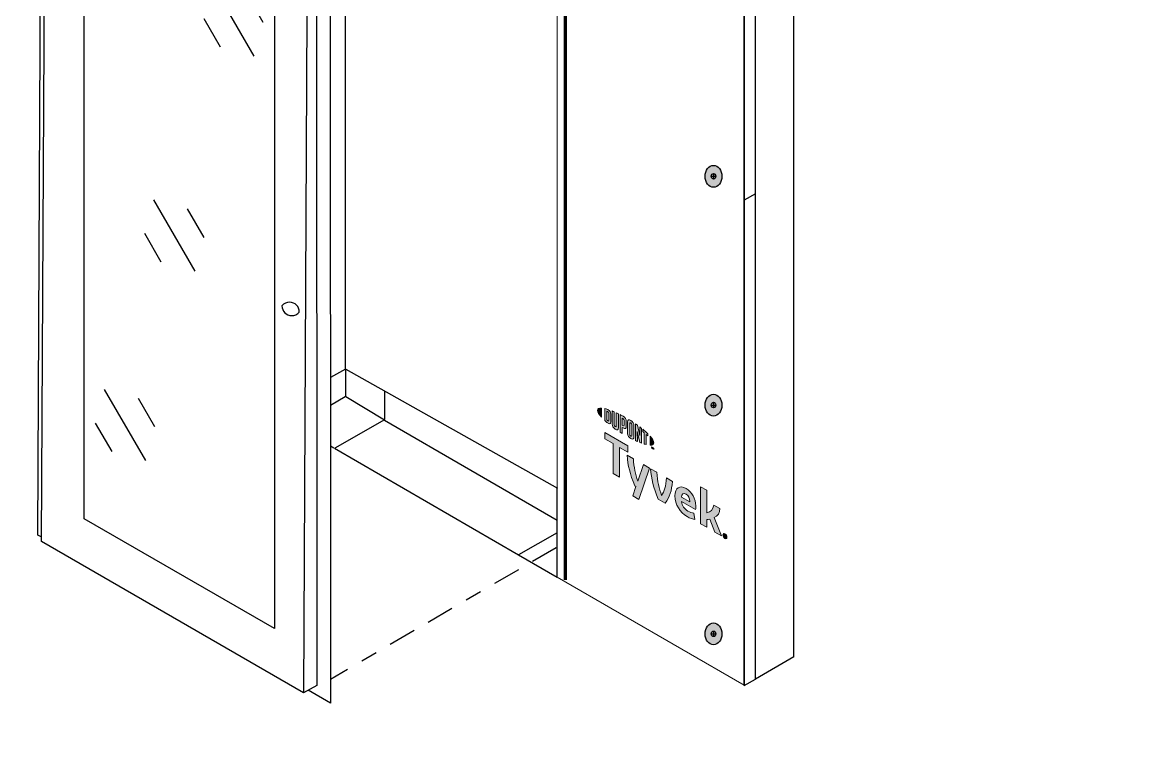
# Model space of a CAD drawing. Header units: inches. Extents: x -26 to 76, y -15 to 22.
# Drawn here: x -14.71 to -7.91, y 3.5 to 7.84 of the extents above; entities that cross this region are included whole.
import ezdxf

# ---------------------------------------------------------------- set-up
doc = ezdxf.new("R2010")
doc.units = ezdxf.units.IN
doc.header["$MEASUREMENT"] = 0
doc.linetypes.add('AI-Linetype-30', pattern=[0.541667, 0.166667, -0.041667, 0.166667, -0.041667, 0.083333, -0.041667])
for name, color, linetype, lineweight in [('.ATI-DETAIL', 7, 'Continuous', 0), ('G-ANNO-TTLB', 7, 'Continuous', 0), ('LOGOS', 7, 'Continuous', 0), ('TYVEK', 7, 'Continuous', 0)]:
    doc.layers.add(name, color=color, linetype=linetype, lineweight=lineweight)

# ---------------------------------------------------------------- blocks, each defined once
blk = doc.blocks.new('Block_88')
at = {"layer": 'TYVEK', "color": 2, "lineweight": 18, "true_color": 0xffff00}
for points in [[(-13.0516, 10.0892)], [(-13.0516, 5.9137)]]:
    blk.add_lwpolyline(points, dxfattribs=at)
blk = doc.blocks.new('Block_89')
at = {"layer": 'TYVEK', "color": 1, "lineweight": 25, "true_color": 0xff0000}
for points in [[(-12.8922, 5.4796)], [(-12.8183, 5.2518)]]:
    blk.add_lwpolyline(points, dxfattribs=at)
blk = doc.blocks.new('Block_91')
at = {"layer": 'TYVEK', "true_color": 0x003b71, "transparency": 33554687}
h = blk.add_hatch(color=156, dxfattribs=at)
h.dxf.hatch_style = 2
edge = h.paths.add_edge_path()
edge.add_ellipse((-10.5137, 9.5484), major_axis=(0, 0.0664), ratio=0.766948, start_angle=0, end_angle=360)
at = {"layer": 'TYVEK', "color": 252, "lineweight": 25, "true_color": 0x848484}
for p, q in [((-10.5272, 9.5488), (-10.5002, 9.5488)), ((-10.5137, 9.5659), (-10.5137, 9.5316))]:
    blk.add_line(p, q, dxfattribs=at)
at = {"layer": 'TYVEK', "color": 18, "lineweight": 25, "true_color": 0x000000}
blk.add_ellipse((-10.5137, 9.5484), major_axis=(0, 0.0664), ratio=0.766948, dxfattribs=at)
at = {"layer": 'TYVEK', "color": 252, "lineweight": 25, "true_color": 0x848484}
blk.add_ellipse((-10.5137, 9.5488), major_axis=(0, 0.0171), ratio=0.788846, dxfattribs=at)
blk = doc.blocks.new('Block_92')
at = {"layer": 'TYVEK', "true_color": 0x003b71, "transparency": 33554687}
h = blk.add_hatch(color=156, dxfattribs=at)
h.dxf.hatch_style = 2
edge = h.paths.add_edge_path()
edge.add_spline(control_points=[(-11.518, 10.1611), (-11.518, 10.1468), (-11.5215, 10.1334), (-11.5273, 10.1226), (-11.5273, 10.1226), (-11.5659, 10.1447), (-11.5659, 10.1447), (-11.5659, 10.1447), (-11.569, 10.1465), (-11.569, 10.1465), (-11.569, 10.1465), (-11.5806, 10.1532), (-11.5806, 10.1532), (-11.5806, 10.1532), (-11.6187, 10.175), (-11.6187, 10.175), (-11.6138, 10.205), (-11.5934, 10.2275), (-11.569, 10.2275), (-11.5408, 10.2275), (-11.518, 10.1977), (-11.518, 10.1611)], knot_values=[0, 0, 0, 0, 1, 1, 1, 2, 2, 2, 3, 3, 3, 4, 4, 4, 5, 5, 5, 6, 6, 6, 7, 7, 7, 7], degree=3, periodic=0)
at = {"layer": 'TYVEK', "color": 252, "lineweight": 25, "true_color": 0x848484}
blk.add_line((-11.5824, 10.1614), (-11.5554, 10.1614), dxfattribs=at)
blk.add_lwpolyline([(-11.569, 10.1786), (-11.569, 10.1615), (-11.569, 10.1465)], dxfattribs=at)
at = {"layer": 'TYVEK', "color": 18, "lineweight": 25, "true_color": 0x000000}
blk.add_open_spline([(-11.518, 10.1611), (-11.518, 10.1468), (-11.5215, 10.1334), (-11.5273, 10.1226), (-11.5273, 10.1226), (-11.5659, 10.1447), (-11.5659, 10.1447), (-11.5659, 10.1447), (-11.569, 10.1465), (-11.569, 10.1465), (-11.569, 10.1465), (-11.5806, 10.1532), (-11.5806, 10.1532), (-11.5806, 10.1532), (-11.6187, 10.175), (-11.6187, 10.175), (-11.6138, 10.205), (-11.5934, 10.2275), (-11.569, 10.2275), (-11.5408, 10.2275), (-11.518, 10.1977), (-11.518, 10.1611)], degree=3, knots=[0, 0, 0, 0, 1, 1, 1, 2, 2, 2, 3, 3, 3, 4, 4, 4, 5, 5, 5, 6, 6, 6, 7, 7, 7, 7], dxfattribs=at)
at = {"layer": 'TYVEK', "color": 252, "lineweight": 25, "true_color": 0x848484}
blk.add_open_spline([(-11.5553, 10.1615), (-11.5553, 10.1533), (-11.5599, 10.1465), (-11.5659, 10.1447), (-11.5659, 10.1447), (-11.569, 10.1465), (-11.569, 10.1465), (-11.569, 10.1465), (-11.5806, 10.1532), (-11.5806, 10.1532), (-11.5819, 10.1557), (-11.5824, 10.1584), (-11.5824, 10.1615), (-11.5824, 10.1709), (-11.5763, 10.1786), (-11.569, 10.1786), (-11.5615, 10.1786), (-11.5553, 10.1709), (-11.5553, 10.1615)], degree=3, knots=[0, 0, 0, 0, 1, 1, 1, 2, 2, 2, 3, 3, 3, 4, 4, 4, 5, 5, 5, 6, 6, 6, 6], dxfattribs=at)
blk = doc.blocks.new('Block_93')
at = {"layer": 'TYVEK', "true_color": 0x003b71, "transparency": 33554687}
h = blk.add_hatch(color=156, dxfattribs=at)
h.dxf.hatch_style = 2
edge = h.paths.add_edge_path()
edge.add_ellipse((-12.8201, 10.9096), major_axis=(0, 0.0664), ratio=0.766948, start_angle=0, end_angle=360)
at = {"layer": 'TYVEK', "color": 252, "lineweight": 25, "true_color": 0x848484}
for p, q in [((-12.8336, 10.91), (-12.8066, 10.91)), ((-12.8201, 10.9272), (-12.8201, 10.8929))]:
    blk.add_line(p, q, dxfattribs=at)
at = {"layer": 'TYVEK', "color": 18, "lineweight": 25, "true_color": 0x000000}
blk.add_ellipse((-12.8201, 10.9096), major_axis=(0, 0.0664), ratio=0.766948, dxfattribs=at)
at = {"layer": 'TYVEK', "color": 252, "lineweight": 25, "true_color": 0x848484}
blk.add_ellipse((-12.8201, 10.91), major_axis=(0, 0.0171), ratio=0.788846, dxfattribs=at)
blk = doc.blocks.new('Block_94')
at = {"layer": 'TYVEK', "true_color": 0x003b71, "transparency": 33554687}
h = blk.add_hatch(color=156, dxfattribs=at)
h.dxf.hatch_style = 2
edge = h.paths.add_edge_path()
edge.add_ellipse((-13.935, 11.5215), major_axis=(0, 0.0664), ratio=0.766948, start_angle=0, end_angle=360)
at = {"layer": 'TYVEK', "color": 252, "lineweight": 25, "true_color": 0x848484}
for p, q in [((-13.9485, 11.5219), (-13.9214, 11.5219)), ((-13.935, 11.539), (-13.935, 11.5048))]:
    blk.add_line(p, q, dxfattribs=at)
at = {"layer": 'TYVEK', "color": 18, "lineweight": 25, "true_color": 0x000000}
blk.add_ellipse((-13.935, 11.5215), major_axis=(0, 0.0664), ratio=0.766948, dxfattribs=at)
at = {"layer": 'TYVEK', "color": 252, "lineweight": 25, "true_color": 0x848484}
blk.add_ellipse((-13.935, 11.5219), major_axis=(0, 0.0171), ratio=0.788846, dxfattribs=at)
blk = doc.blocks.new('Block_95')
at = {"layer": 'TYVEK', "true_color": 0x003b71, "transparency": 33554687}
h = blk.add_hatch(color=156, dxfattribs=at)
h.dxf.hatch_style = 2
edge = h.paths.add_edge_path()
edge.add_ellipse((-13.935, 10.1606), major_axis=(0, 0.0664), ratio=0.766948, start_angle=0, end_angle=360)
at = {"layer": 'TYVEK', "color": 252, "lineweight": 25, "true_color": 0x848484}
for p, q in [((-13.9485, 10.161), (-13.9214, 10.161)), ((-13.935, 10.1782), (-13.935, 10.1439))]:
    blk.add_line(p, q, dxfattribs=at)
at = {"layer": 'TYVEK', "color": 18, "lineweight": 25, "true_color": 0x000000}
blk.add_ellipse((-13.935, 10.1606), major_axis=(0, 0.0664), ratio=0.766948, dxfattribs=at)
at = {"layer": 'TYVEK', "color": 252, "lineweight": 25, "true_color": 0x848484}
blk.add_ellipse((-13.935, 10.161), major_axis=(0, 0.0171), ratio=0.788846, dxfattribs=at)
blk = doc.blocks.new('Block_96')
at = {"layer": 'TYVEK', "true_color": 0x003b71, "transparency": 33554687}
h = blk.add_hatch(color=156, dxfattribs=at)
h.dxf.hatch_style = 2
edge = h.paths.add_edge_path()
edge.add_ellipse((-10.5137, 4.1217), major_axis=(0, 0.0664), ratio=0.766948, start_angle=0, end_angle=360)
at = {"layer": 'TYVEK', "color": 252, "lineweight": 25, "true_color": 0x848484}
for p, q in [((-10.5272, 4.1221), (-10.5002, 4.1221)), ((-10.5137, 4.1392), (-10.5137, 4.105))]:
    blk.add_line(p, q, dxfattribs=at)
at = {"layer": 'TYVEK', "color": 18, "lineweight": 25, "true_color": 0x000000}
blk.add_ellipse((-10.5137, 4.1217), major_axis=(0, 0.0664), ratio=0.766948, dxfattribs=at)
at = {"layer": 'TYVEK', "color": 252, "lineweight": 25, "true_color": 0x848484}
blk.add_ellipse((-10.5137, 4.1221), major_axis=(0, 0.0171), ratio=0.788846, dxfattribs=at)
blk = doc.blocks.new('Block_97')
at = {"layer": 'TYVEK', "true_color": 0x003b71, "transparency": 33554687}
h = blk.add_hatch(color=156, dxfattribs=at)
h.dxf.hatch_style = 2
edge = h.paths.add_edge_path()
edge.add_ellipse((-10.5137, 6.9014), major_axis=(0, 0.0664), ratio=0.766948, start_angle=0, end_angle=360)
at = {"layer": 'TYVEK', "color": 252, "lineweight": 25, "true_color": 0x848484}
for p, q in [((-10.5272, 6.9018), (-10.5002, 6.9018)), ((-10.5137, 6.919), (-10.5137, 6.8847))]:
    blk.add_line(p, q, dxfattribs=at)
at = {"layer": 'TYVEK', "color": 18, "lineweight": 25, "true_color": 0x000000}
blk.add_ellipse((-10.5137, 6.9014), major_axis=(0, 0.0664), ratio=0.766948, dxfattribs=at)
at = {"layer": 'TYVEK', "color": 252, "lineweight": 25, "true_color": 0x848484}
blk.add_ellipse((-10.5137, 6.9018), major_axis=(0, 0.0171), ratio=0.788846, dxfattribs=at)
blk = doc.blocks.new('Block_98')
at = {"layer": 'TYVEK', "true_color": 0x003b71, "transparency": 33554687}
h = blk.add_hatch(color=156, dxfattribs=at)
h.dxf.hatch_style = 2
edge = h.paths.add_edge_path()
edge.add_ellipse((-10.5137, 5.5115), major_axis=(0, 0.0664), ratio=0.766948, start_angle=0, end_angle=360)
at = {"layer": 'TYVEK', "color": 252, "lineweight": 25, "true_color": 0x848484}
for p, q in [((-10.5272, 5.512), (-10.5002, 5.512)), ((-10.5137, 5.5291), (-10.5137, 5.4948))]:
    blk.add_line(p, q, dxfattribs=at)
at = {"layer": 'TYVEK', "color": 18, "lineweight": 25, "true_color": 0x000000}
blk.add_ellipse((-10.5137, 5.5115), major_axis=(0, 0.0664), ratio=0.766948, dxfattribs=at)
at = {"layer": 'TYVEK', "color": 252, "lineweight": 25, "true_color": 0x848484}
blk.add_ellipse((-10.5137, 5.512), major_axis=(0, 0.0171), ratio=0.788846, dxfattribs=at)
blk = doc.blocks.new('Block_90')
at = {"layer": 'TYVEK', "true_color": 0x003b71, "transparency": 33554687}
h = blk.add_hatch(color=156, dxfattribs=at)
h.dxf.hatch_style = 2
edge = h.paths.add_edge_path()
edge.add_ellipse((-10.5266, 8.2109), major_axis=(0, 0.0664), ratio=0.766948, start_angle=0, end_angle=360)
at = {"layer": 'TYVEK', "color": 18, "lineweight": 25, "true_color": 0x000000}
blk.add_ellipse((-10.5266, 8.2109), major_axis=(0, 0.0664), ratio=0.766948, dxfattribs=at)
at = {"layer": 'TYVEK', "color": 252, "lineweight": 25, "true_color": 0x848484}
blk.add_ellipse((-10.5266, 8.2113), major_axis=(0, 0.0171), ratio=0.788846, dxfattribs=at)
at = {"layer": 'TYVEK'}
for name in ['Block_94', 'Block_93', 'Block_95', 'Block_92', 'Block_91', 'Block_97', 'Block_98', 'Block_96']:
    blk.add_blockref(name, (0, 0), dxfattribs=at)
blk = doc.blocks.new('Block_328')
at = {"layer": 'LOGOS', "true_color": 0x848484, "transparency": 33554687}
h = blk.add_hatch(color=252, dxfattribs=at)
h.dxf.hatch_style = 2
edge = h.paths.add_edge_path()
edge.add_spline(control_points=[(-11.2175, 5.4797), (-11.2175, 5.4697), (-11.209, 5.4554), (-11.1942, 5.4388), (-11.1942, 5.4388), (-11.1942, 5.4936), (-11.1942, 5.4936), (-11.209, 5.4941), (-11.2175, 5.4897), (-11.2175, 5.4797)], knot_values=[0, 0, 0, 0, 1, 1, 1, 2, 2, 2, 3, 3, 3, 3], degree=3, periodic=0)
h = blk.add_hatch(color=252, dxfattribs=at)
h.dxf.hatch_style = 2
edge = h.paths.add_edge_path()
edge.add_spline(control_points=[(-11.1497, 5.4182), (-11.1497, 5.414), (-11.1519, 5.4139), (-11.1545, 5.4154), (-11.1565, 5.4166), (-11.1597, 5.4193), (-11.1623, 5.4216), (-11.1623, 5.4216), (-11.1623, 5.4739), (-11.1623, 5.4739), (-11.1597, 5.4732), (-11.1565, 5.4722), (-11.1545, 5.471), (-11.1519, 5.4695), (-11.1497, 5.4669), (-11.1497, 5.4627), (-11.1497, 5.4627), (-11.1497, 5.4182), (-11.1497, 5.4182)], knot_values=[0, 0, 0, 0, 1, 1, 1, 2, 2, 2, 3, 3, 3, 4, 4, 4, 5, 5, 5, 6, 6, 6, 6], degree=3, periodic=0)
edge = h.paths.add_edge_path()
edge.add_spline(control_points=[(-11.1528, 5.4837), (-11.1569, 5.4861), (-11.1629, 5.4882), (-11.1737, 5.4906), (-11.1737, 5.4906), (-11.1737, 5.418), (-11.1737, 5.418), (-11.1642, 5.4092), (-11.1569, 5.4031), (-11.1528, 5.4007), (-11.1432, 5.3952), (-11.1379, 5.3988), (-11.1379, 5.4095), (-11.1379, 5.4095), (-11.1379, 5.4577), (-11.1379, 5.4577), (-11.1379, 5.4684), (-11.1432, 5.4782), (-11.1528, 5.4837)], knot_values=[0, 0, 0, 0, 1, 1, 1, 2, 2, 2, 3, 3, 3, 4, 4, 4, 5, 5, 5, 6, 6, 6, 6], degree=3, periodic=0)
h = blk.add_hatch(color=252, dxfattribs=at)
h.dxf.hatch_style = 2
edge = h.paths.add_edge_path()
edge.add_spline(control_points=[(-11.1046, 5.3837), (-11.1046, 5.3795), (-11.1059, 5.3776), (-11.1105, 5.3808), (-11.1149, 5.3841), (-11.1162, 5.3869), (-11.1162, 5.3919), (-11.1162, 5.3919), (-11.1162, 5.4709), (-11.1162, 5.4709), (-11.1191, 5.4722), (-11.1258, 5.475), (-11.1286, 5.4762), (-11.1286, 5.4762), (-11.1286, 5.3963), (-11.1286, 5.3963), (-11.1286, 5.3836), (-11.1232, 5.3755), (-11.1105, 5.3664), (-11.0988, 5.3581), (-11.0916, 5.3608), (-11.0916, 5.3749), (-11.0916, 5.3749), (-11.0916, 5.4593), (-11.0916, 5.4593), (-11.094, 5.4606), (-11.102, 5.4644), (-11.1046, 5.4656), (-11.1046, 5.4656), (-11.1046, 5.3837), (-11.1046, 5.3837)], knot_values=[0, 0, 0, 0, 1, 1, 1, 2, 2, 2, 3, 3, 3, 4, 4, 4, 5, 5, 5, 6, 6, 6, 7, 7, 7, 8, 8, 8, 9, 9, 9, 10, 10, 10, 10], degree=3, periodic=0)
h = blk.add_hatch(color=252, dxfattribs=at)
h.dxf.hatch_style = 2
edge = h.paths.add_edge_path()
edge.add_spline(control_points=[(-11.0571, 5.391), (-11.0571, 5.3864), (-11.0585, 5.3849), (-11.0638, 5.3879), (-11.0638, 5.3879), (-11.0684, 5.3906), (-11.0684, 5.3906), (-11.0684, 5.3906), (-11.0684, 5.4325), (-11.0684, 5.4325), (-11.0664, 5.4315), (-11.0653, 5.4309), (-11.0641, 5.4302), (-11.0583, 5.4268), (-11.0571, 5.4237), (-11.0571, 5.419), (-11.0571, 5.419), (-11.0571, 5.391), (-11.0571, 5.391)], knot_values=[0, 0, 0, 0, 1, 1, 1, 2, 2, 2, 3, 3, 3, 4, 4, 4, 5, 5, 5, 6, 6, 6, 6], degree=3, periodic=0)
edge = h.paths.add_edge_path()
edge.add_spline(control_points=[(-11.0633, 5.4445), (-11.0656, 5.4459), (-11.0738, 5.4503), (-11.0814, 5.4542), (-11.0814, 5.4542), (-11.0814, 5.3479), (-11.0814, 5.3479), (-11.0788, 5.3462), (-11.0721, 5.3419), (-11.0684, 5.3397), (-11.0684, 5.3397), (-11.0684, 5.3758), (-11.0684, 5.3758), (-11.0684, 5.3758), (-11.0633, 5.3729), (-11.0633, 5.3729), (-11.0496, 5.365), (-11.044, 5.3688), (-11.044, 5.3823), (-11.044, 5.3823), (-11.044, 5.4136), (-11.044, 5.4136), (-11.044, 5.4268), (-11.0504, 5.4371), (-11.0633, 5.4445)], knot_values=[0, 0, 0, 0, 1, 1, 1, 2, 2, 2, 3, 3, 3, 4, 4, 4, 5, 5, 5, 6, 6, 6, 7, 7, 7, 8, 8, 8, 8], degree=3, periodic=0)
h = blk.add_hatch(color=252, dxfattribs=at)
h.dxf.hatch_style = 2
edge = h.paths.add_edge_path()
edge.add_spline(control_points=[(-11.0106, 5.327), (-11.0106, 5.3228), (-11.0118, 5.3213), (-11.0164, 5.3238), (-11.0212, 5.3264), (-11.0225, 5.3295), (-11.0225, 5.3338), (-11.0225, 5.3338), (-11.0225, 5.4001), (-11.0225, 5.4001), (-11.0225, 5.4045), (-11.0212, 5.4061), (-11.0164, 5.4032), (-11.0118, 5.4004), (-11.0106, 5.3975), (-11.0106, 5.3933), (-11.0106, 5.3933), (-11.0106, 5.327), (-11.0106, 5.327)], knot_values=[0, 0, 0, 0, 1, 1, 1, 2, 2, 2, 3, 3, 3, 4, 4, 4, 5, 5, 5, 6, 6, 6, 6], degree=3, periodic=0)
edge = h.paths.add_edge_path()
edge.add_spline(control_points=[(-11.0164, 5.4181), (-11.0285, 5.4257), (-11.0357, 5.4238), (-11.0357, 5.4098), (-11.0357, 5.4098), (-11.0357, 5.3402), (-11.0357, 5.3402), (-11.0357, 5.3255), (-11.0292, 5.3156), (-11.0164, 5.3089), (-11.004, 5.3023), (-10.9974, 5.304), (-10.9974, 5.3197), (-10.9974, 5.3197), (-10.9974, 5.3861), (-10.9974, 5.3861), (-10.9974, 5.4011), (-11.0033, 5.4098), (-11.0164, 5.4181)], knot_values=[0, 0, 0, 0, 1, 1, 1, 2, 2, 2, 3, 3, 3, 4, 4, 4, 5, 5, 5, 6, 6, 6, 6], degree=3, periodic=0)
h = blk.add_hatch(color=252, dxfattribs=at)
h.dxf.hatch_style = 2
edge = h.paths.add_edge_path()
edge.add_spline(control_points=[(-10.9613, 5.327), (-10.9613, 5.327), (-10.9757, 5.3894), (-10.9757, 5.3894), (-10.9797, 5.3923), (-10.9844, 5.3956), (-10.9881, 5.3981), (-10.9881, 5.3981), (-10.9881, 5.2961), (-10.9881, 5.2961), (-10.9855, 5.2949), (-10.9789, 5.292), (-10.9755, 5.2905), (-10.9755, 5.2905), (-10.9766, 5.3512), (-10.9766, 5.3512), (-10.9766, 5.3512), (-10.9613, 5.2846), (-10.9613, 5.2846), (-10.958, 5.2834), (-10.9533, 5.2816), (-10.9502, 5.2804), (-10.9502, 5.2804), (-10.9502, 5.3701), (-10.9502, 5.3701), (-10.9534, 5.3727), (-10.9593, 5.3772), (-10.9622, 5.3794), (-10.9622, 5.3794), (-10.9613, 5.327), (-10.9613, 5.327)], knot_values=[0, 0, 0, 0, 1, 1, 1, 2, 2, 2, 3, 3, 3, 4, 4, 4, 5, 5, 5, 6, 6, 6, 7, 7, 7, 8, 8, 8, 9, 9, 9, 10, 10, 10, 10], degree=3, periodic=0)
h = blk.add_hatch(color=252, dxfattribs=at)
h.dxf.hatch_style = 2
edge = h.paths.add_edge_path()
edge.add_spline(control_points=[(-10.9437, 5.3507), (-10.9405, 5.3481), (-10.9373, 5.3456), (-10.9342, 5.343), (-10.9342, 5.343), (-10.9342, 5.2752), (-10.9342, 5.2752), (-10.9314, 5.2743), (-10.9261, 5.2728), (-10.9225, 5.272), (-10.9225, 5.272), (-10.9225, 5.3331), (-10.9225, 5.3331), (-10.9192, 5.3301), (-10.916, 5.3273), (-10.9131, 5.3246), (-10.9131, 5.3246), (-10.9131, 5.3377), (-10.9131, 5.3377), (-10.9223, 5.3467), (-10.9322, 5.3554), (-10.9437, 5.3649), (-10.9437, 5.3649), (-10.9437, 5.3507), (-10.9437, 5.3507)], knot_values=[0, 0, 0, 0, 1, 1, 1, 2, 2, 2, 3, 3, 3, 4, 4, 4, 5, 5, 5, 6, 6, 6, 7, 7, 7, 8, 8, 8, 8], degree=3, periodic=0)
h = blk.add_hatch(color=252, dxfattribs=at)
h.dxf.hatch_style = 2
edge = h.paths.add_edge_path()
edge.add_spline(control_points=[(-10.8757, 5.2824), (-10.8757, 5.2724), (-10.8842, 5.2679), (-10.8991, 5.2684), (-10.8991, 5.2684), (-10.8991, 5.3232), (-10.8991, 5.3232), (-10.8842, 5.3066), (-10.8757, 5.2924), (-10.8757, 5.2824)], knot_values=[0, 0, 0, 0, 1, 1, 1, 2, 2, 2, 3, 3, 3, 3], degree=3, periodic=0)
h = blk.add_hatch(color=252, dxfattribs=at)
h.dxf.hatch_style = 2
edge = h.paths.add_edge_path()
edge.add_spline(control_points=[(-10.8827, 5.2535), (-10.8827, 5.2535), (-10.8812, 5.2527), (-10.8812, 5.2527), (-10.8812, 5.2527), (-10.8792, 5.2477), (-10.8792, 5.2477), (-10.8792, 5.2477), (-10.8771, 5.2503), (-10.8771, 5.2503), (-10.8771, 5.2503), (-10.8757, 5.2495), (-10.8757, 5.2495), (-10.8757, 5.2495), (-10.8757, 5.2416), (-10.8757, 5.2416), (-10.8757, 5.2416), (-10.877, 5.2423), (-10.877, 5.2423), (-10.877, 5.2423), (-10.877, 5.2479), (-10.877, 5.2479), (-10.877, 5.2479), (-10.8791, 5.2454), (-10.8791, 5.2454), (-10.8791, 5.2454), (-10.8793, 5.2455), (-10.8793, 5.2455), (-10.8793, 5.2455), (-10.8814, 5.2505), (-10.8814, 5.2505), (-10.8814, 5.2505), (-10.8814, 5.2448), (-10.8814, 5.2448), (-10.8814, 5.2448), (-10.8827, 5.2456), (-10.8827, 5.2456), (-10.8827, 5.2456), (-10.8827, 5.2535), (-10.8827, 5.2535)], knot_values=[0, 0, 0, 0, 1, 1, 1, 2, 2, 2, 3, 3, 3, 4, 4, 4, 5, 5, 5, 6, 6, 6, 7, 7, 7, 8, 8, 8, 9, 9, 9, 10, 10, 10, 11, 11, 11, 12, 12, 12, 13, 13, 13, 13], degree=3, periodic=0)
edge = h.paths.add_edge_path()
edge.add_spline(control_points=[(-10.8876, 5.2549), (-10.8876, 5.2549), (-10.8897, 5.2561), (-10.8897, 5.2561), (-10.8897, 5.2561), (-10.8897, 5.2575), (-10.8897, 5.2575), (-10.8897, 5.2575), (-10.8841, 5.2543), (-10.8841, 5.2543), (-10.8841, 5.2543), (-10.8841, 5.2529), (-10.8841, 5.2529), (-10.8841, 5.2529), (-10.8863, 5.2542), (-10.8863, 5.2542), (-10.8863, 5.2542), (-10.8863, 5.2477), (-10.8863, 5.2477), (-10.8863, 5.2477), (-10.8876, 5.2484), (-10.8876, 5.2484), (-10.8876, 5.2484), (-10.8876, 5.2549), (-10.8876, 5.2549)], knot_values=[0, 0, 0, 0, 1, 1, 1, 2, 2, 2, 3, 3, 3, 4, 4, 4, 5, 5, 5, 6, 6, 6, 7, 7, 7, 8, 8, 8, 8], degree=3, periodic=0)
at = {"layer": 'LOGOS'}
for points, knots in [([(-11.2175, 5.4797), (-11.2175, 5.4697), (-11.209, 5.4554), (-11.1942, 5.4388), (-11.1942, 5.4388), (-11.1942, 5.4936), (-11.1942, 5.4936), (-11.209, 5.4941), (-11.2175, 5.4897), (-11.2175, 5.4797)], [0, 0, 0, 0, 1, 1, 1, 2, 2, 2, 3, 3, 3, 3]), ([(-11.1528, 5.4837), (-11.1569, 5.4861), (-11.1629, 5.4882), (-11.1737, 5.4906), (-11.1737, 5.4906), (-11.1737, 5.418), (-11.1737, 5.418), (-11.1642, 5.4092), (-11.1569, 5.4031), (-11.1528, 5.4007), (-11.1432, 5.3952), (-11.1379, 5.3988), (-11.1379, 5.4095), (-11.1379, 5.4095), (-11.1379, 5.4577), (-11.1379, 5.4577), (-11.1379, 5.4684), (-11.1432, 5.4782), (-11.1528, 5.4837)], [0, 0, 0, 0, 1, 1, 1, 2, 2, 2, 3, 3, 3, 4, 4, 4, 5, 5, 5, 6, 6, 6, 6]), ([(-11.1497, 5.4182), (-11.1497, 5.414), (-11.1519, 5.4139), (-11.1545, 5.4154), (-11.1565, 5.4166), (-11.1597, 5.4193), (-11.1623, 5.4216), (-11.1623, 5.4216), (-11.1623, 5.4739), (-11.1623, 5.4739), (-11.1597, 5.4732), (-11.1565, 5.4722), (-11.1545, 5.471), (-11.1519, 5.4695), (-11.1497, 5.4669), (-11.1497, 5.4627), (-11.1497, 5.4627), (-11.1497, 5.4182), (-11.1497, 5.4182)], [0, 0, 0, 0, 1, 1, 1, 2, 2, 2, 3, 3, 3, 4, 4, 4, 5, 5, 5, 6, 6, 6, 6]), ([(-11.1046, 5.3837), (-11.1046, 5.3795), (-11.1059, 5.3776), (-11.1105, 5.3808), (-11.1149, 5.3841), (-11.1162, 5.3869), (-11.1162, 5.3919), (-11.1162, 5.3919), (-11.1162, 5.4709), (-11.1162, 5.4709), (-11.1191, 5.4722), (-11.1258, 5.475), (-11.1286, 5.4762), (-11.1286, 5.4762), (-11.1286, 5.3963), (-11.1286, 5.3963), (-11.1286, 5.3836), (-11.1232, 5.3755), (-11.1105, 5.3664), (-11.0988, 5.3581), (-11.0916, 5.3608), (-11.0916, 5.3749), (-11.0916, 5.3749), (-11.0916, 5.4593), (-11.0916, 5.4593), (-11.094, 5.4606), (-11.102, 5.4644), (-11.1046, 5.4656), (-11.1046, 5.4656), (-11.1046, 5.3837), (-11.1046, 5.3837)], [0, 0, 0, 0, 1, 1, 1, 2, 2, 2, 3, 3, 3, 4, 4, 4, 5, 5, 5, 6, 6, 6, 7, 7, 7, 8, 8, 8, 9, 9, 9, 10, 10, 10, 10]), ([(-11.0633, 5.4445), (-11.0656, 5.4459), (-11.0738, 5.4503), (-11.0814, 5.4542), (-11.0814, 5.4542), (-11.0814, 5.3479), (-11.0814, 5.3479), (-11.0788, 5.3462), (-11.0721, 5.3419), (-11.0684, 5.3397), (-11.0684, 5.3397), (-11.0684, 5.3758), (-11.0684, 5.3758), (-11.0684, 5.3758), (-11.0633, 5.3729), (-11.0633, 5.3729), (-11.0496, 5.365), (-11.044, 5.3688), (-11.044, 5.3823), (-11.044, 5.3823), (-11.044, 5.4136), (-11.044, 5.4136), (-11.044, 5.4268), (-11.0504, 5.4371), (-11.0633, 5.4445)], [0, 0, 0, 0, 1, 1, 1, 2, 2, 2, 3, 3, 3, 4, 4, 4, 5, 5, 5, 6, 6, 6, 7, 7, 7, 8, 8, 8, 8]), ([(-11.0571, 5.391), (-11.0571, 5.3864), (-11.0585, 5.3849), (-11.0638, 5.3879), (-11.0638, 5.3879), (-11.0684, 5.3906), (-11.0684, 5.3906), (-11.0684, 5.3906), (-11.0684, 5.4325), (-11.0684, 5.4325), (-11.0664, 5.4315), (-11.0653, 5.4309), (-11.0641, 5.4302), (-11.0583, 5.4268), (-11.0571, 5.4237), (-11.0571, 5.419), (-11.0571, 5.419), (-11.0571, 5.391), (-11.0571, 5.391)], [0, 0, 0, 0, 1, 1, 1, 2, 2, 2, 3, 3, 3, 4, 4, 4, 5, 5, 5, 6, 6, 6, 6]), ([(-11.0164, 5.4181), (-11.0285, 5.4257), (-11.0357, 5.4238), (-11.0357, 5.4098), (-11.0357, 5.4098), (-11.0357, 5.3402), (-11.0357, 5.3402), (-11.0357, 5.3255), (-11.0292, 5.3156), (-11.0164, 5.3089), (-11.004, 5.3023), (-10.9974, 5.304), (-10.9974, 5.3197), (-10.9974, 5.3197), (-10.9974, 5.3861), (-10.9974, 5.3861), (-10.9974, 5.4011), (-11.0033, 5.4098), (-11.0164, 5.4181)], [0, 0, 0, 0, 1, 1, 1, 2, 2, 2, 3, 3, 3, 4, 4, 4, 5, 5, 5, 6, 6, 6, 6]), ([(-11.0106, 5.327), (-11.0106, 5.3228), (-11.0118, 5.3213), (-11.0164, 5.3238), (-11.0212, 5.3264), (-11.0225, 5.3295), (-11.0225, 5.3338), (-11.0225, 5.3338), (-11.0225, 5.4001), (-11.0225, 5.4001), (-11.0225, 5.4045), (-11.0212, 5.4061), (-11.0164, 5.4032), (-11.0118, 5.4004), (-11.0106, 5.3975), (-11.0106, 5.3933), (-11.0106, 5.3933), (-11.0106, 5.327), (-11.0106, 5.327)], [0, 0, 0, 0, 1, 1, 1, 2, 2, 2, 3, 3, 3, 4, 4, 4, 5, 5, 5, 6, 6, 6, 6]), ([(-10.9613, 5.327), (-10.9613, 5.327), (-10.9757, 5.3894), (-10.9757, 5.3894), (-10.9797, 5.3923), (-10.9844, 5.3956), (-10.9881, 5.3981), (-10.9881, 5.3981), (-10.9881, 5.2961), (-10.9881, 5.2961), (-10.9855, 5.2949), (-10.9789, 5.292), (-10.9755, 5.2905), (-10.9755, 5.2905), (-10.9766, 5.3512), (-10.9766, 5.3512), (-10.9766, 5.3512), (-10.9613, 5.2846), (-10.9613, 5.2846), (-10.958, 5.2834), (-10.9533, 5.2816), (-10.9502, 5.2804), (-10.9502, 5.2804), (-10.9502, 5.3701), (-10.9502, 5.3701), (-10.9534, 5.3727), (-10.9593, 5.3772), (-10.9622, 5.3794), (-10.9622, 5.3794), (-10.9613, 5.327), (-10.9613, 5.327)], [0, 0, 0, 0, 1, 1, 1, 2, 2, 2, 3, 3, 3, 4, 4, 4, 5, 5, 5, 6, 6, 6, 7, 7, 7, 8, 8, 8, 9, 9, 9, 10, 10, 10, 10]), ([(-10.9437, 5.3507), (-10.9405, 5.3481), (-10.9373, 5.3456), (-10.9342, 5.343), (-10.9342, 5.343), (-10.9342, 5.2752), (-10.9342, 5.2752), (-10.9314, 5.2743), (-10.9261, 5.2728), (-10.9225, 5.272), (-10.9225, 5.272), (-10.9225, 5.3331), (-10.9225, 5.3331), (-10.9192, 5.3301), (-10.916, 5.3273), (-10.9131, 5.3246), (-10.9131, 5.3246), (-10.9131, 5.3377), (-10.9131, 5.3377), (-10.9223, 5.3467), (-10.9322, 5.3554), (-10.9437, 5.3649), (-10.9437, 5.3649), (-10.9437, 5.3507), (-10.9437, 5.3507)], [0, 0, 0, 0, 1, 1, 1, 2, 2, 2, 3, 3, 3, 4, 4, 4, 5, 5, 5, 6, 6, 6, 7, 7, 7, 8, 8, 8, 8]), ([(-10.8757, 5.2824), (-10.8757, 5.2724), (-10.8842, 5.2679), (-10.8991, 5.2684), (-10.8991, 5.2684), (-10.8991, 5.3232), (-10.8991, 5.3232), (-10.8842, 5.3066), (-10.8757, 5.2924), (-10.8757, 5.2824)], [0, 0, 0, 0, 1, 1, 1, 2, 2, 2, 3, 3, 3, 3]), ([(-10.8876, 5.2549), (-10.8876, 5.2549), (-10.8897, 5.2561), (-10.8897, 5.2561), (-10.8897, 5.2561), (-10.8897, 5.2575), (-10.8897, 5.2575), (-10.8897, 5.2575), (-10.8841, 5.2543), (-10.8841, 5.2543), (-10.8841, 5.2543), (-10.8841, 5.2529), (-10.8841, 5.2529), (-10.8841, 5.2529), (-10.8863, 5.2542), (-10.8863, 5.2542), (-10.8863, 5.2542), (-10.8863, 5.2477), (-10.8863, 5.2477), (-10.8863, 5.2477), (-10.8876, 5.2484), (-10.8876, 5.2484), (-10.8876, 5.2484), (-10.8876, 5.2549), (-10.8876, 5.2549)], [0, 0, 0, 0, 1, 1, 1, 2, 2, 2, 3, 3, 3, 4, 4, 4, 5, 5, 5, 6, 6, 6, 7, 7, 7, 8, 8, 8, 8]), ([(-10.8827, 5.2535), (-10.8827, 5.2535), (-10.8812, 5.2527), (-10.8812, 5.2527), (-10.8812, 5.2527), (-10.8792, 5.2477), (-10.8792, 5.2477), (-10.8792, 5.2477), (-10.8771, 5.2503), (-10.8771, 5.2503), (-10.8771, 5.2503), (-10.8757, 5.2495), (-10.8757, 5.2495), (-10.8757, 5.2495), (-10.8757, 5.2416), (-10.8757, 5.2416), (-10.8757, 5.2416), (-10.877, 5.2423), (-10.877, 5.2423), (-10.877, 5.2423), (-10.877, 5.2479), (-10.877, 5.2479), (-10.877, 5.2479), (-10.8791, 5.2454), (-10.8791, 5.2454), (-10.8791, 5.2454), (-10.8793, 5.2455), (-10.8793, 5.2455), (-10.8793, 5.2455), (-10.8814, 5.2505), (-10.8814, 5.2505), (-10.8814, 5.2505), (-10.8814, 5.2448), (-10.8814, 5.2448), (-10.8814, 5.2448), (-10.8827, 5.2456), (-10.8827, 5.2456), (-10.8827, 5.2456), (-10.8827, 5.2535), (-10.8827, 5.2535)], [0, 0, 0, 0, 1, 1, 1, 2, 2, 2, 3, 3, 3, 4, 4, 4, 5, 5, 5, 6, 6, 6, 7, 7, 7, 8, 8, 8, 9, 9, 9, 10, 10, 10, 11, 11, 11, 12, 12, 12, 13, 13, 13, 13])]:
    blk.add_open_spline(points, degree=3, knots=knots, dxfattribs=at)
blk = doc.blocks.new('Block_332')
at = {"layer": 'LOGOS', "true_color": 0x848484, "transparency": 33554687}
h = blk.add_hatch(color=252, dxfattribs=at)
h.dxf.hatch_style = 2
h.paths.add_polyline_path([(-11.0334, 5.264), (-11.1737, 5.345), (-11.1737, 5.3069), (-11.123, 5.2776), (-11.123, 5.0971), (-11.0841, 5.0746), (-11.0841, 5.2551), (-11.0334, 5.2259)])
h = blk.add_hatch(color=252, dxfattribs=at)
h.dxf.hatch_style = 2
edge = h.paths.add_edge_path()
edge.add_spline(control_points=[(-10.8002, 5.0703), (-10.8026, 5.0183), (-10.813, 4.9881), (-10.8291, 4.9621), (-10.8446, 5.0063), (-10.8547, 5.0484), (-10.8577, 5.1035), (-10.8577, 5.1035), (-10.8955, 5.1254), (-10.8955, 5.1254), (-10.8914, 5.0602), (-10.8792, 5.0129), (-10.8498, 4.9394), (-10.8498, 4.9394), (-10.8081, 4.9153), (-10.8081, 4.9153), (-10.7797, 4.9555), (-10.768, 4.989), (-10.7626, 5.0486), (-10.7626, 5.0486), (-10.8002, 5.0703), (-10.8002, 5.0703)], knot_values=[0, 0, 0, 0, 1, 1, 1, 2, 2, 2, 3, 3, 3, 4, 4, 4, 5, 5, 5, 6, 6, 6, 7, 7, 7, 7], degree=3, periodic=0)
h = blk.add_hatch(color=252, dxfattribs=at)
h.dxf.hatch_style = 2
edge = h.paths.add_edge_path()
edge.add_spline(control_points=[(-10.7089, 4.953), (-10.7089, 4.953), (-10.6572, 4.9231), (-10.6572, 4.9231), (-10.6572, 4.9231), (-10.6572, 4.9269), (-10.6572, 4.9269), (-10.6572, 4.9444), (-10.6653, 4.9619), (-10.6803, 4.9705), (-10.6961, 4.9796), (-10.7065, 4.9728), (-10.7089, 4.953)], knot_values=[0, 0, 0, 0, 1, 1, 1, 2, 2, 2, 3, 3, 3, 4, 4, 4, 4], degree=3, periodic=0)
edge = h.paths.add_edge_path()
edge.add_spline(control_points=[(-10.6264, 4.8173), (-10.6384, 4.818), (-10.6561, 4.8238), (-10.6741, 4.8342), (-10.7179, 4.8595), (-10.7479, 4.9087), (-10.7479, 4.9605), (-10.7479, 5.0102), (-10.7204, 5.028), (-10.6803, 5.0049), (-10.6446, 4.9843), (-10.6212, 4.9417), (-10.6212, 4.8999), (-10.6212, 4.8905), (-10.6218, 4.8827), (-10.6223, 4.8768), (-10.6223, 4.8768), (-10.7084, 4.9265), (-10.7084, 4.9265), (-10.7048, 4.8994), (-10.692, 4.8808), (-10.6702, 4.8682), (-10.6569, 4.8605), (-10.6441, 4.8565), (-10.6324, 4.8554), (-10.6324, 4.8554), (-10.6264, 4.8173), (-10.6264, 4.8173)], knot_values=[0, 0, 0, 0, 1, 1, 1, 2, 2, 2, 3, 3, 3, 4, 4, 4, 5, 5, 5, 6, 6, 6, 7, 7, 7, 8, 8, 8, 9, 9, 9, 9], degree=3, periodic=0)
h = blk.add_hatch(color=252, dxfattribs=at)
h.dxf.hatch_style = 2
edge = h.paths.add_edge_path()
edge.add_spline(control_points=[(-10.5098, 4.8283), (-10.5098, 4.8283), (-10.4646, 4.717), (-10.4646, 4.717), (-10.4646, 4.717), (-10.5054, 4.7406), (-10.5054, 4.7406), (-10.5054, 4.7406), (-10.5368, 4.8196), (-10.5368, 4.8196), (-10.5425, 4.8182), (-10.5485, 4.817), (-10.555, 4.816), (-10.555, 4.816), (-10.555, 4.7692), (-10.555, 4.7692), (-10.555, 4.7692), (-10.5926, 4.7909), (-10.5926, 4.7909), (-10.5926, 4.7909), (-10.5926, 5.0148), (-10.5926, 5.0148), (-10.5926, 5.0148), (-10.555, 4.9953), (-10.555, 4.9953), (-10.555, 4.9953), (-10.555, 4.8576), (-10.555, 4.8576), (-10.5294, 4.8618), (-10.5169, 4.8765), (-10.5125, 4.9042), (-10.5125, 4.9042), (-10.4752, 4.8827), (-10.4752, 4.8827), (-10.476, 4.8563), (-10.488, 4.8392), (-10.5098, 4.8283)], knot_values=[0, 0, 0, 0, 1, 1, 1, 2, 2, 2, 3, 3, 3, 4, 4, 4, 5, 5, 5, 6, 6, 6, 7, 7, 7, 8, 8, 8, 9, 9, 9, 10, 10, 10, 11, 11, 11, 12, 12, 12, 12], degree=3, periodic=0)
at = {"layer": 'LOGOS'}
blk.add_lwpolyline([(-11.0334, 5.264), (-11.1737, 5.345), (-11.1737, 5.3069), (-11.123, 5.2776), (-11.123, 5.0971), (-11.0841, 5.0746), (-11.0841, 5.2551), (-11.0334, 5.2259)], close=True, dxfattribs=at)
for points, knots in [([(-10.8002, 5.0703), (-10.8026, 5.0183), (-10.813, 4.9881), (-10.8291, 4.9621), (-10.8446, 5.0063), (-10.8547, 5.0484), (-10.8577, 5.1035), (-10.8577, 5.1035), (-10.8955, 5.1254), (-10.8955, 5.1254), (-10.8914, 5.0602), (-10.8792, 5.0129), (-10.8498, 4.9394), (-10.8498, 4.9394), (-10.8081, 4.9153), (-10.8081, 4.9153), (-10.7797, 4.9555), (-10.768, 4.989), (-10.7626, 5.0486), (-10.7626, 5.0486), (-10.8002, 5.0703), (-10.8002, 5.0703)], [0, 0, 0, 0, 1, 1, 1, 2, 2, 2, 3, 3, 3, 4, 4, 4, 5, 5, 5, 6, 6, 6, 7, 7, 7, 7]), ([(-10.6264, 4.8173), (-10.6384, 4.818), (-10.6561, 4.8238), (-10.6741, 4.8342), (-10.7179, 4.8595), (-10.7479, 4.9087), (-10.7479, 4.9605), (-10.7479, 5.0102), (-10.7204, 5.028), (-10.6803, 5.0049), (-10.6446, 4.9843), (-10.6212, 4.9417), (-10.6212, 4.8999), (-10.6212, 4.8905), (-10.6218, 4.8827), (-10.6223, 4.8768), (-10.6223, 4.8768), (-10.7084, 4.9265), (-10.7084, 4.9265), (-10.7048, 4.8994), (-10.692, 4.8808), (-10.6702, 4.8682), (-10.6569, 4.8605), (-10.6441, 4.8565), (-10.6324, 4.8554), (-10.6324, 4.8554), (-10.6264, 4.8173), (-10.6264, 4.8173)], [0, 0, 0, 0, 1, 1, 1, 2, 2, 2, 3, 3, 3, 4, 4, 4, 5, 5, 5, 6, 6, 6, 7, 7, 7, 8, 8, 8, 9, 9, 9, 9]), ([(-10.7089, 4.953), (-10.7089, 4.953), (-10.6572, 4.9231), (-10.6572, 4.9231), (-10.6572, 4.9231), (-10.6572, 4.9269), (-10.6572, 4.9269), (-10.6572, 4.9444), (-10.6653, 4.9619), (-10.6803, 4.9705), (-10.6961, 4.9796), (-10.7065, 4.9728), (-10.7089, 4.953)], [0, 0, 0, 0, 1, 1, 1, 2, 2, 2, 3, 3, 3, 4, 4, 4, 4]), ([(-10.5098, 4.8283), (-10.5098, 4.8283), (-10.4646, 4.717), (-10.4646, 4.717), (-10.4646, 4.717), (-10.5054, 4.7406), (-10.5054, 4.7406), (-10.5054, 4.7406), (-10.5368, 4.8196), (-10.5368, 4.8196), (-10.5425, 4.8182), (-10.5485, 4.817), (-10.555, 4.816), (-10.555, 4.816), (-10.555, 4.7692), (-10.555, 4.7692), (-10.555, 4.7692), (-10.5926, 4.7909), (-10.5926, 4.7909), (-10.5926, 4.7909), (-10.5926, 5.0148), (-10.5926, 5.0148), (-10.5926, 5.0148), (-10.555, 4.9953), (-10.555, 4.9953), (-10.555, 4.9953), (-10.555, 4.8576), (-10.555, 4.8576), (-10.5294, 4.8618), (-10.5169, 4.8765), (-10.5125, 4.9042), (-10.5125, 4.9042), (-10.4752, 4.8827), (-10.4752, 4.8827), (-10.476, 4.8563), (-10.488, 4.8392), (-10.5098, 4.8283)], [0, 0, 0, 0, 1, 1, 1, 2, 2, 2, 3, 3, 3, 4, 4, 4, 5, 5, 5, 6, 6, 6, 7, 7, 7, 8, 8, 8, 9, 9, 9, 10, 10, 10, 11, 11, 11, 12, 12, 12, 12])]:
    blk.add_open_spline(points, degree=3, knots=knots, dxfattribs=at)
blk = doc.blocks.new('Block_331')
at = {"layer": 'LOGOS', "true_color": 0x848484, "transparency": 33554687}
h = blk.add_hatch(color=252, dxfattribs=at)
h.dxf.hatch_style = 2
edge = h.paths.add_edge_path()
edge.add_spline(control_points=[(-10.9398, 5.1509), (-10.9398, 5.1509), (-10.9735, 5.0503), (-10.9735, 5.0503), (-10.9879, 5.0924), (-10.9972, 5.1331), (-11.0001, 5.1857), (-11.0001, 5.1857), (-11.0379, 5.2076), (-11.0379, 5.2076), (-11.0339, 5.1425), (-11.0216, 5.0951), (-10.9922, 5.0216), (-10.9922, 5.0216), (-10.9846, 5.0172), (-10.9846, 5.0172), (-10.9846, 5.0172), (-11.0039, 4.9597), (-11.0039, 4.9597), (-11.0039, 4.9597), (-10.9663, 4.938), (-10.9663, 4.938), (-10.9663, 4.938), (-10.9022, 5.1292), (-10.9022, 5.1292), (-10.9022, 5.1292), (-10.9398, 5.1509), (-10.9398, 5.1509)], knot_values=[0, 0, 0, 0, 1, 1, 1, 2, 2, 2, 3, 3, 3, 4, 4, 4, 5, 5, 5, 6, 6, 6, 7, 7, 7, 8, 8, 8, 9, 9, 9, 9], degree=3, periodic=0)
at = {"layer": 'LOGOS'}
blk.add_open_spline([(-10.9398, 5.1509), (-10.9398, 5.1509), (-10.9735, 5.0503), (-10.9735, 5.0503), (-10.9879, 5.0924), (-10.9972, 5.1331), (-11.0001, 5.1857), (-11.0001, 5.1857), (-11.0379, 5.2076), (-11.0379, 5.2076), (-11.0339, 5.1425), (-11.0216, 5.0951), (-10.9922, 5.0216), (-10.9922, 5.0216), (-10.9846, 5.0172), (-10.9846, 5.0172), (-10.9846, 5.0172), (-11.0039, 4.9597), (-11.0039, 4.9597), (-11.0039, 4.9597), (-10.9663, 4.938), (-10.9663, 4.938), (-10.9663, 4.938), (-10.9022, 5.1292), (-10.9022, 5.1292), (-10.9022, 5.1292), (-10.9398, 5.1509), (-10.9398, 5.1509)], degree=3, knots=[0, 0, 0, 0, 1, 1, 1, 2, 2, 2, 3, 3, 3, 4, 4, 4, 5, 5, 5, 6, 6, 6, 7, 7, 7, 8, 8, 8, 9, 9, 9, 9], dxfattribs=at)
blk.add_blockref('Block_332', (0, 0), dxfattribs=at)
blk = doc.blocks.new('Block_333')
at = {"layer": 'LOGOS', "true_color": 0x848484, "transparency": 33554687}
h = blk.add_hatch(color=252, dxfattribs=at)
h.dxf.hatch_style = 2
edge = h.paths.add_edge_path()
edge.add_spline(control_points=[(-10.4465, 4.7213), (-10.4465, 4.7213), (-10.4465, 4.7172), (-10.4465, 4.7172), (-10.4465, 4.7172), (-10.445, 4.7163), (-10.445, 4.7163), (-10.4435, 4.7154), (-10.4427, 4.7154), (-10.4427, 4.717), (-10.4427, 4.7185), (-10.4435, 4.7195), (-10.445, 4.7204), (-10.445, 4.7204), (-10.4465, 4.7213), (-10.4465, 4.7213)], knot_values=[0, 0, 0, 0, 1, 1, 1, 2, 2, 2, 3, 3, 3, 4, 4, 4, 5, 5, 5, 5], degree=3, periodic=0)
edge = h.paths.add_edge_path()
edge.add_spline(control_points=[(-10.4492, 4.7254), (-10.4492, 4.7254), (-10.445, 4.723), (-10.445, 4.723), (-10.4417, 4.7211), (-10.4401, 4.7184), (-10.4401, 4.7155), (-10.4401, 4.7135), (-10.4409, 4.7126), (-10.4425, 4.7128), (-10.4417, 4.7105), (-10.4406, 4.7082), (-10.4392, 4.7056), (-10.4392, 4.7056), (-10.4424, 4.7074), (-10.4424, 4.7074), (-10.4436, 4.7097), (-10.4444, 4.7118), (-10.4451, 4.7139), (-10.4451, 4.7139), (-10.4465, 4.7147), (-10.4465, 4.7147), (-10.4465, 4.7147), (-10.4465, 4.7098), (-10.4465, 4.7098), (-10.4465, 4.7098), (-10.4492, 4.7113), (-10.4492, 4.7113), (-10.4492, 4.7113), (-10.4492, 4.7254), (-10.4492, 4.7254)], knot_values=[0, 0, 0, 0, 1, 1, 1, 2, 2, 2, 3, 3, 3, 4, 4, 4, 5, 5, 5, 6, 6, 6, 7, 7, 7, 8, 8, 8, 9, 9, 9, 10, 10, 10, 10], degree=3, periodic=0)
edge = h.paths.add_edge_path()
edge.add_spline(control_points=[(-10.4448, 4.7265), (-10.4508, 4.73), (-10.4541, 4.728), (-10.4541, 4.721), (-10.4541, 4.7139), (-10.4508, 4.7081), (-10.4448, 4.7046), (-10.4389, 4.7012), (-10.4355, 4.7031), (-10.4355, 4.7102), (-10.4355, 4.7173), (-10.4389, 4.7232), (-10.4448, 4.7265)], knot_values=[0, 0, 0, 0, 1, 1, 1, 2, 2, 2, 3, 3, 3, 4, 4, 4, 4], degree=3, periodic=0)
edge = h.paths.add_edge_path()
edge.add_spline(control_points=[(-10.4448, 4.7294), (-10.4375, 4.7252), (-10.4327, 4.717), (-10.4327, 4.7086), (-10.4327, 4.7002), (-10.4376, 4.6977), (-10.4448, 4.7019), (-10.4522, 4.7061), (-10.457, 4.7142), (-10.457, 4.7226), (-10.457, 4.731), (-10.4522, 4.7336), (-10.4448, 4.7294)], knot_values=[0, 0, 0, 0, 1, 1, 1, 2, 2, 2, 3, 3, 3, 4, 4, 4, 4], degree=3, periodic=0)
at = {"layer": 'LOGOS'}
for points, knots in [([(-10.4448, 4.7294), (-10.4375, 4.7252), (-10.4327, 4.717), (-10.4327, 4.7086), (-10.4327, 4.7002), (-10.4376, 4.6977), (-10.4448, 4.7019), (-10.4522, 4.7061), (-10.457, 4.7142), (-10.457, 4.7226), (-10.457, 4.731), (-10.4522, 4.7336), (-10.4448, 4.7294)], [0, 0, 0, 0, 1, 1, 1, 2, 2, 2, 3, 3, 3, 4, 4, 4, 4]), ([(-10.4448, 4.7265), (-10.4508, 4.73), (-10.4541, 4.728), (-10.4541, 4.721), (-10.4541, 4.7139), (-10.4508, 4.7081), (-10.4448, 4.7046), (-10.4389, 4.7012), (-10.4355, 4.7031), (-10.4355, 4.7102), (-10.4355, 4.7173), (-10.4389, 4.7232), (-10.4448, 4.7265)], [0, 0, 0, 0, 1, 1, 1, 2, 2, 2, 3, 3, 3, 4, 4, 4, 4]), ([(-10.4492, 4.7254), (-10.4492, 4.7254), (-10.445, 4.723), (-10.445, 4.723), (-10.4417, 4.7211), (-10.4401, 4.7184), (-10.4401, 4.7155), (-10.4401, 4.7135), (-10.4409, 4.7126), (-10.4425, 4.7128), (-10.4417, 4.7105), (-10.4406, 4.7082), (-10.4392, 4.7056), (-10.4392, 4.7056), (-10.4424, 4.7074), (-10.4424, 4.7074), (-10.4436, 4.7097), (-10.4444, 4.7118), (-10.4451, 4.7139), (-10.4451, 4.7139), (-10.4465, 4.7147), (-10.4465, 4.7147), (-10.4465, 4.7147), (-10.4465, 4.7098), (-10.4465, 4.7098), (-10.4465, 4.7098), (-10.4492, 4.7113), (-10.4492, 4.7113), (-10.4492, 4.7113), (-10.4492, 4.7254), (-10.4492, 4.7254)], [0, 0, 0, 0, 1, 1, 1, 2, 2, 2, 3, 3, 3, 4, 4, 4, 5, 5, 5, 6, 6, 6, 7, 7, 7, 8, 8, 8, 9, 9, 9, 10, 10, 10, 10]), ([(-10.4465, 4.7213), (-10.4465, 4.7213), (-10.4465, 4.7172), (-10.4465, 4.7172), (-10.4465, 4.7172), (-10.445, 4.7163), (-10.445, 4.7163), (-10.4435, 4.7154), (-10.4427, 4.7154), (-10.4427, 4.717), (-10.4427, 4.7185), (-10.4435, 4.7195), (-10.445, 4.7204), (-10.445, 4.7204), (-10.4465, 4.7213), (-10.4465, 4.7213)], [0, 0, 0, 0, 1, 1, 1, 2, 2, 2, 3, 3, 3, 4, 4, 4, 5, 5, 5, 5])]:
    blk.add_open_spline(points, degree=3, knots=knots, dxfattribs=at)
blk = doc.blocks.new('Block_330')
at = {"layer": 'LOGOS'}
for name in ['Block_331', 'Block_333']:
    blk.add_blockref(name, (0, 0), dxfattribs=at)
blk = doc.blocks.new('Block_329')
at = {"layer": 'LOGOS'}
blk.add_blockref('Block_330', (0, 0), dxfattribs=at)
blk = doc.blocks.new('Block_327')
at = {"layer": 'LOGOS'}
for name in ['Block_328', 'Block_329']:
    blk.add_blockref(name, (0, 0), dxfattribs=at)
blk = doc.blocks.new('Block_403')
at = {"layer": '.ATI-DETAIL', "color": 3, "lineweight": 25, "true_color": 0x00ff00}
for p, q in [((-14.5132, 9.2523), (-14.5694, 9.2233)), ((-12.924, 8.3329), (-12.9801, 8.3039)), ((-12.9217, 3.8088), (-13.0025, 3.7642))]:
    blk.add_line(p, q, dxfattribs=at)
for points in [[(-14.5964, 4.7114), (-14.6154, 4.7223), (-14.5941, 9.3986), (-12.8409, 8.4275), (-12.8385, 3.7004), (-12.9754, 3.7791)], [(-14.5132, 9.2523), (-12.924, 8.3329), (-12.9217, 3.8088)]]:
    blk.add_lwpolyline(points, dxfattribs=at)
blk.add_lwpolyline([(-14.5941, 4.683), (-14.5694, 9.2233), (-12.9801, 8.3039), (-13.0025, 3.7642)], close=True, dxfattribs=at)
blk = doc.blocks.new('Block_402')
at = {"layer": '.ATI-DETAIL', "color": 3, "lineweight": 25, "true_color": 0x00ff00}
blk.add_lwpolyline([(-14.3343, 4.8209), (-14.3343, 8.8337), (-13.1787, 8.1665), (-13.1787, 4.1538)], close=True, dxfattribs=at)
for points in [[(-13.0288, 6.0764), (-13.0281, 6.1093), (-13.0542, 6.1365), (-13.0871, 6.1372), (-13.1053, 6.1376), (-13.1227, 6.1296), (-13.1343, 6.1155)], [(-13.1343, 6.1155), (-13.1343, 6.0824), (-13.1075, 6.0555), (-13.0744, 6.0555), (-13.0569, 6.0555), (-13.0402, 6.0631), (-13.0288, 6.0764)]]:
    blk.add_open_spline(points, degree=3, knots=[0, 0, 0, 0, 1, 1, 1, 2, 2, 2, 2], dxfattribs=at)
at = {"layer": '.ATI-DETAIL'}
blk.add_blockref('Block_403', (0, 0), dxfattribs=at)
blk = doc.blocks.new('Block_401')
at = {"layer": '.ATI-DETAIL', "color": 251, "lineweight": 25, "true_color": 0x5b5b5b}
for p, q in [((-13.3025, 7.6313), (-13.5522, 8.0638)), ((-13.2476, 7.836), (-13.3475, 8.009)), ((-13.5072, 7.6861), (-13.6071, 7.8591)), ((-13.6618, 6.3257), (-13.9116, 6.7583)), ((-13.607, 6.5304), (-13.7069, 6.7034)), ((-13.8665, 6.3805), (-13.9664, 6.5536)), ((-13.9607, 5.1749), (-14.2104, 5.6075)), ((-13.9058, 5.3796), (-14.0057, 5.5526)), ((-14.1654, 5.2297), (-14.2653, 5.4028))]:
    blk.add_line(p, q, dxfattribs=at)
at = {"layer": '.ATI-DETAIL'}
blk.add_blockref('Block_402', (0, 0), dxfattribs=at)

msp = doc.modelspace()

# ---------------------------------------------------------------- hatches: boundary and pattern name
at = {"layer": 'G-ANNO-TTLB', "true_color": 0xff00ff, "transparency": 33554687}
h = msp.add_hatch(color=6, dxfattribs=at)
edge = h.paths.add_edge_path()
edge.add_spline(control_points=[(20.0342, -15.1346), (20.0342, -15.1346), (-20.6658, -15.1346), (-20.6658, -15.1346), (-20.6658, -15.1346), (-20.6658, 19.0008), (-20.6658, 19.0008), (-20.6658, 19.0008), (20.0342, 19.0008), (20.0342, 19.0008), (20.0342, 19.0008), (20.0342, -15.1346), (20.0342, -15.1346)], knot_values=[0, 0, 0, 0, 1, 1, 1, 2, 2, 2, 3, 3, 3, 4, 4, 4, 4], degree=3, periodic=0)
edge = h.paths.add_edge_path()
edge.add_spline(control_points=[(-20.5408, 18.8757), (-20.5408, 18.8757), (-20.5408, -15.0095), (-20.5408, -15.0095), (-20.5408, -15.0095), (19.9092, -15.0095), (19.9092, -15.0095), (19.9092, -15.0095), (19.9092, 18.8757), (19.9092, 18.8757), (19.9092, 18.8757), (-20.5408, 18.8757), (-20.5408, 18.8757)], knot_values=[0, 0, 0, 0, 1, 1, 1, 2, 2, 2, 3, 3, 3, 4, 4, 4, 4], degree=3, periodic=0)
edge.add_line((-20.5408, 18.8757), (-20.5408, 18.8757))

# ---------------------------------------------------------------- linework, layer by layer
at = {"layer": '.ATI-DETAIL', "color": 18, "linetype": 'AI-Linetype-30', "lineweight": 25, "true_color": 0x000000}
msp.add_line((-11.4684, 4.6455), (-12.8395, 3.8454), dxfattribs=at)
at = {"layer": 'G-ANNO-TTLB'}
for points in [[(20.0342, -15.1346), (20.0342, -15.1346), (-20.6658, -15.1346), (-20.6658, -15.1346), (-20.6658, -15.1346), (-20.6658, 19.0008), (-20.6658, 19.0008), (-20.6658, 19.0008), (20.0342, 19.0008), (20.0342, 19.0008), (20.0342, 19.0008), (20.0342, -15.1346), (20.0342, -15.1346)], [(-20.5408, 18.8757), (-20.5408, 18.8757), (-20.5408, -15.0095), (-20.5408, -15.0095), (-20.5408, -15.0095), (19.9092, -15.0095), (19.9092, -15.0095), (19.9092, -15.0095), (19.9092, 18.8757), (19.9092, 18.8757), (19.9092, 18.8757), (-20.5408, 18.8757), (-20.5408, 18.8757)]]:
    msp.add_open_spline(points, degree=3, knots=[0, 0, 0, 0, 1, 1, 1, 2, 2, 2, 3, 3, 3, 4, 4, 4, 4], dxfattribs=at)
at = {"layer": 'TYVEK', "color": 18, "lineweight": 25, "true_color": 0x000000}
for p, q in [((-12.7476, 5.7297), (-12.7476, 9.904)), ((-10.3268, 9.7038), (-10.3268, 3.8081)), ((-10.3268, 3.8081), (-10.3268, 8.9012))]:
    msp.add_line(p, q, dxfattribs=at)
at = {"layer": 'TYVEK', "color": 33, "lineweight": 25, "true_color": 0xcc9966}
for q in [(-10.0266, 9.8775), (-10.2599, 3.8468)]:
    msp.add_line((-10.0266, 3.9818), q, dxfattribs=at)
at = {"layer": 'TYVEK', "color": 2, "lineweight": 25, "true_color": 0xffff00}
for p, q in [((-10.2599, 3.8468), (-10.2599, 9.7425)), ((-10.2599, 6.7946), (-10.3268, 6.756)), ((-10.3268, 3.8081), (-10.2599, 3.8468))]:
    msp.add_line(p, q, dxfattribs=at)
at = {"layer": 'TYVEK', "color": 18, "lineweight": 70, "true_color": 0x000000}
msp.add_line((-11.4129, 4.4512), (-11.4129, 9.2066), dxfattribs=at)
at = {"layer": 'TYVEK', "color": 18, "lineweight": 18, "true_color": 0x000000}
for p, q in [((-11.4623, 4.9882), (-11.4623, 9.1636)), ((-11.4638, 4.4673), (-10.3268, 3.8094))]:
    msp.add_line(p, q, dxfattribs=at)
at = {"layer": 'TYVEK', "color": 1, "lineweight": 25, "true_color": 0xff0000}
for p, q in [((-12.7476, 5.7306), (-12.8385, 5.6786)), ((-12.7476, 5.7306), (-12.7476, 5.5612)), ((-12.7468, 5.7297), (-11.4601, 5.0078)), ((-12.5107, 5.5945), (-12.5107, 5.4251)), ((-12.7494, 5.5612), (-12.8385, 5.5103)), ((-12.7456, 5.5642), (-12.5107, 5.4228)), ((-12.5107, 5.4228), (-12.8128, 5.2502)), ((-12.5107, 5.4228), (-12.8128, 5.2502)), ((-12.5105, 5.42), (-11.4623, 4.8134)), ((-12.8385, 5.2635), (-12.8183, 5.2518)), ((-12.8157, 5.2501), (-11.6971, 4.6027)), ((-11.4623, 4.4673), (-11.4623, 5.0078)), ((-11.4638, 4.736), (-11.6971, 4.6027)), ((-11.6971, 4.6027), (-11.4638, 4.4673))]:
    msp.add_line(p, q, dxfattribs=at)

# ---------------------------------------------------------------- block references
at = {"layer": '.ATI-DETAIL'}
msp.add_blockref('Block_401', (0, 0), dxfattribs=at)
at = {"layer": 'LOGOS'}
msp.add_blockref('Block_327', (0, 0), dxfattribs=at)
at = {"layer": 'TYVEK'}
for name in ['Block_90', 'Block_88', 'Block_89']:
    msp.add_blockref(name, (0, 0), dxfattribs=at)

doc.saveas('drawing.dxf')
